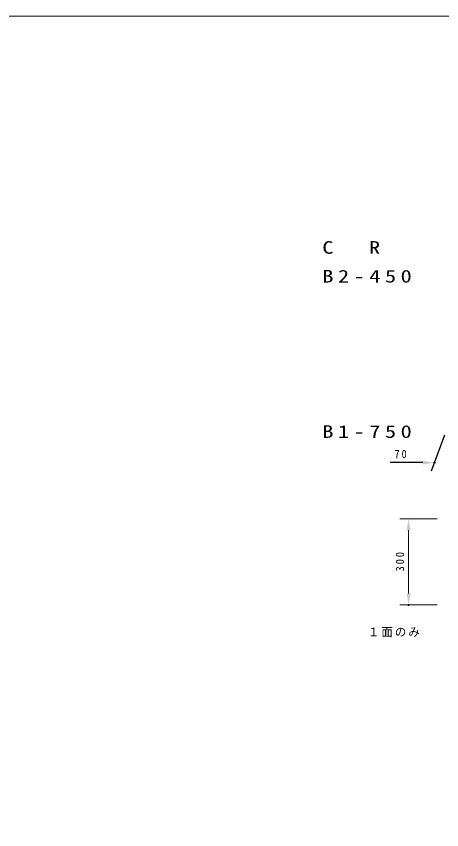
# Model space of a CAD drawing. Units: millimetres, scale not verified. Extents: x -4060 to 4060, y -2828 to 2828.
# Drawn here: x 783 to 2264, y 0 to 2828 of the extents above; entities that cross this region are included whole.
import ezdxf

# ---------------------------------------------------------------- set-up
doc = ezdxf.new("R2010")
doc.units = ezdxf.units.MM
doc.header["$LTSCALE"] = 7
doc.header["$PDMODE"] = 32
doc.header["$PDSIZE"] = 3.5
doc.layers.add('0-2_DIM', color=7, linetype='Continuous')
doc.layers.add('0-8_Defpoints', color=7, linetype='Continuous')
for name, color, linetype, lineweight in [('0-5_TXT', 7, 'Continuous', 18), ('0-7_LAYER', 7, 'Continuous', 18), ('0-A_NO', 7, 'Continuous', 18)]:
    doc.layers.add(name, color=color, linetype=linetype, lineweight=lineweight)
doc.styles.add('ＭＳ ゴシック', font='')
doc.styles.get('ＭＳ ゴシック').set_extended_font_data('MS Gothic')

# ---------------------------------------------------------------- blocks, each defined once
blk = doc.blocks.new('D37')
at = {"layer": '0-8_Defpoints'}
for p in [(6408.041, 3938.714), (6238.041, 3638.714), (6408.041, 3638.714)]:
    blk.add_point(p, dxfattribs=at)
at = {"layer": '0-A_NO'}
for p, q in [((6338.041, 3938.714), (6208.041, 3938.714)), ((6238.041, 3898.714), (6238.041, 3678.714)), ((6338.041, 3638.714), (6208.041, 3638.714))]:
    blk.add_line(p, q, dxfattribs=at)
for points in [[(6231.374, 3898.714), (6244.708, 3898.714), (6238.041, 3938.714)], [(6231.374, 3678.714), (6244.708, 3678.714), (6238.041, 3638.714)]]:
    blk.add_solid(points, dxfattribs=at)
at = {"layer": '0-A_NO', "insert": (6223.041, 3755.314), "char_height": 29.33, "attachment_point": 7, "rotation": 90, "style": 'ＭＳ ゴシック'}
blk.add_mtext('\\T1.38;\\W0.9;300', dxfattribs=at)
blk = doc.blocks.new('D38')
at = {"layer": '0-2_DIM'}
for p, q in [((6362.563, 4228.714), (6316.966, 4103.438)), ((6432.563, 4228.714), (6386.966, 4103.438)), ((6287.885, 4133.438), (6173.854, 4133.438)), ((6437.885, 4133.438), (6477.885, 4133.438))]:
    blk.add_line(p, q, dxfattribs=at)
for points in [[(6287.885, 4140.105), (6287.885, 4126.771), (6327.885, 4133.438)], [(6437.885, 4140.105), (6437.885, 4126.771), (6397.885, 4133.438)]]:
    blk.add_solid(points, dxfattribs=at)
at = {"layer": '0-8_Defpoints'}
for p in [(6388.041, 4298.714), (6458.041, 4298.714), (6327.885, 4133.438)]:
    blk.add_point(p, dxfattribs=at)
at = {"layer": '0-2_DIM', "insert": (6189.169, 4148.438), "char_height": 29.33, "attachment_point": 7, "style": 'ＭＳ ゴシック'}
blk.add_mtext('\\T1.37;\\W0.9;70', dxfattribs=at)

msp = doc.modelspace()

# ---------------------------------------------------------------- linework, layer by layer
at = {"layer": '0-7_LAYER'}
for points in [[(-4060, -2827.5), (-4060, 2827.5), (4060, 2827.5), (4060, -2827.5)], [(4060, -2827.5), (-4060, -2827.5), (-4060, 2827.5), (4060, 2827.5)]]:
    msp.add_lwpolyline(points, close=True, dxfattribs=at)

# ---------------------------------------------------------------- block references
at = {"layer": '0-2_DIM'}
msp.add_blockref('D38', (-4090, -2857.5), dxfattribs=at)
at = {"layer": '0-A_NO'}
msp.add_blockref('D37', (-4090, -2857.5), dxfattribs=at)

# ---------------------------------------------------------------- texts
at = {"layer": '0-5_TXT', "char_height": 43.99, "attachment_point": 7, "style": 'ＭＳ ゴシック'}
for s, insert in [('\\T1.39;\\W1.3;C\\~\\~R', (1848.041, 2001.214)), ('\\T1.4;\\W1.3;B2-450', (1848.041, 1901.214)), ('\\T1.4;\\W1.3;B1-750', (1848.041, 1361.214))]:
    msp.add_mtext(s, dxfattribs=dict(at, insert=insert))
at = {"layer": '0-A_NO', "insert": (2006.702, 669.32), "char_height": 29.33, "attachment_point": 7, "style": 'ＭＳ ゴシック'}
msp.add_mtext('\\T1.17;１面のみ', dxfattribs=at)

doc.saveas('drawing.dxf')
